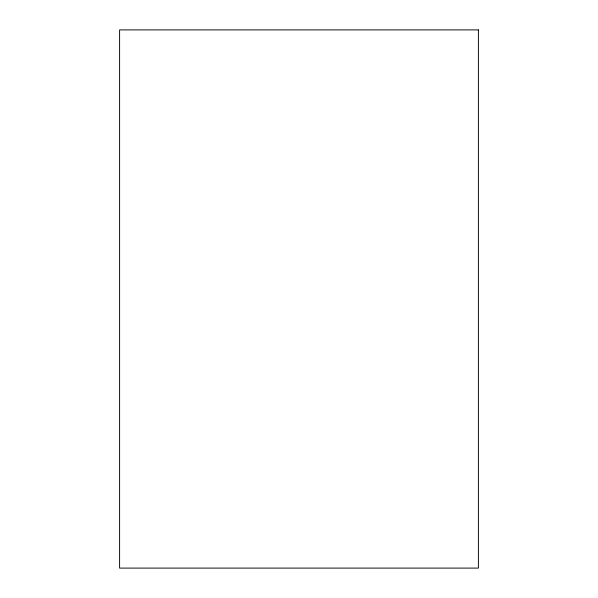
<?xml version="1.0" encoding="UTF-8"?>
<svg xmlns="http://www.w3.org/2000/svg" width="598" height="598" viewBox="0 0 598 598"><rect width="100%" height="100%" fill="white"/><g stroke="black" fill="none" stroke-linecap="round" stroke-linejoin="round"><path stroke-width="0.9" d="M478.4 29.9L119.6 29.9L119.6 568.1L478.4 568.1L478.4 29.9"/></g></svg>
